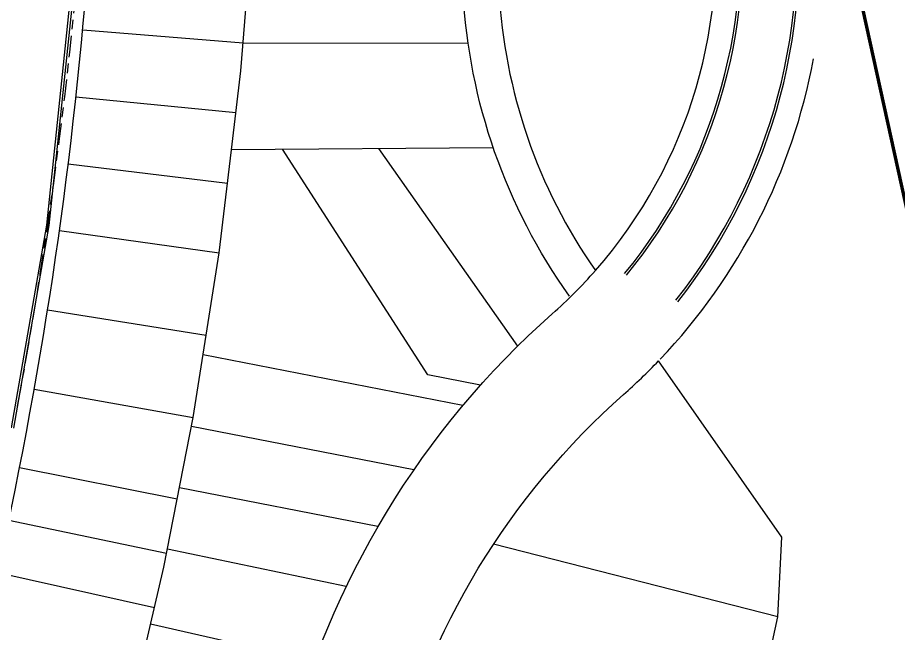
# Model space of a CAD drawing. Extents: x 294483 to 298631, y 6233899 to 6239242.
# Drawn here: x 296461.3 to 296625.1, y 6236213.6 to 6236328 of the extents above; entities that cross this region are included whole.
import ezdxf

# ---------------------------------------------------------------- set-up
doc = ezdxf.new("R2010")
doc.units = 0
doc.linetypes.add('Cable Exist UG', pattern=[8.2, 4, -1.2, 1.8, -1.2])
doc.layers.add('Cadastre Land Parcels_SP_EXT', color=9, linetype='Continuous', lineweight=5)
doc.layers.add('Mains_HV_EXT', color=1, linetype='Continuous', lineweight=25, true_color=0xff0000)
doc.layers.add('Notes', color=7, linetype='Continuous')
doc.layers.add('UG_Details_SP_MISC', color=7, linetype='Continuous')

msp = doc.modelspace()

# ---------------------------------------------------------------- linework, layer by layer
at = {"layer": 'Cadastre Land Parcels_SP_EXT', "linetype": 'Continuous'}
for points in [[(296904.07903, 6236460.04306), (296882.64097, 6236465.9231), (296621.91497, 6236465.70607), (296621.23498, 6236461.85105), (296620.11996, 6236455.53509), (296607.12102, 6236381.8921), (296633.16899, 6236263.24603), (296634.66896, 6236208.95309), (296635.08898, 6236193.76403), (296635.12396, 6236192.51607), (296635.73902, 6236170.22206), (296635.80898, 6236168.40303), (296635.87196, 6236166.8111), (296636.04898, 6236162.26903), (296641.99103, 6236069.72604), (296620.851, 6236038.0171), (296587.54996, 6235916.48202), (296505.37103, 6235941.38307), (296313.433, 6235840.77107), (296301.29998, 6235827.25707), (296249.62098, 6235769.69803), (296179.20301, 6235605.7261)], [(296179.20319, 6235605.72575), (296249.62125, 6235769.69785), (296301.30016, 6235827.25715), (296313.43317, 6235840.77107), (296505.37112, 6235941.38299), (296587.54969, 6235916.48211), (296620.85118, 6236038.01666), (296641.99094, 6236069.72586), (296636.04889, 6236162.26912), (296635.8717, 6236166.81083), (296635.80934, 6236168.40294), (296635.73876, 6236170.22162), (296635.12361, 6236192.51624), (296635.08854, 6236193.76376), (296634.66923, 6236208.95291), (296633.16899, 6236263.24611), (296607.12111, 6236381.89228), (296620.12014, 6236455.53465), (296621.23454, 6236461.8507), (296621.9147, 6236465.70571), (296882.64079, 6236465.92283), (296904.07903, 6236460.04324)]]:
    msp.add_lwpolyline(points, dxfattribs=at)
at = {"layer": 'Mains_HV_EXT', "color": 0, "linetype": 'Cable Exist UG'}
msp.add_arc((295598.02279, 6236416.68373), 878.17532, 349.44443176, 358.12473823, dxfattribs=at)
at = {"layer": 'Notes', "lineweight": 70}
msp.add_line((296633.04347, 6236263.32286), (296606.98559, 6236381.96376), dxfattribs=at)
at = {"layer": 'Notes'}
for p, q in [((296473.43544, 6236325.73688), (296503.27124, 6236323.36727)), ((296472.18931, 6236313.29875), (296501.9241, 6236310.37939)), ((296470.74364, 6236300.88181), (296500.36947, 6236297.30357)), ((296466.91476, 6236273.73423), (296496.40151, 6236269.05368)), ((296544.13481, 6236255.95441), (296495.81404, 6236265.35267)), ((296547.41977, 6236259.74652), (296537.60372, 6236261.65572)), ((296464.4378, 6236259.01564), (296493.9742, 6236253.76193)), ((296535.03239, 6236244.01315), (296493.6419, 6236252.06243)), ((296491.00491, 6236238.57588), (296461.68915, 6236244.35477)), ((296528.33812, 6236233.45998), (296491.40901, 6236240.64259)), ((296489.02544, 6236228.45209), (296459.70545, 6236234.61043)), ((296602.6637, 6236216.70509), (296603.4316, 6236231.47914)), ((296522.44441, 6236222.32595), (296489.1866, 6236229.27634)), ((296486.77648, 6236218.38474), (296457.60109, 6236224.89144)), ((296597.49786, 6236192.22265), (296602.6637, 6236216.70509)), ((296516.56252, 6236208.42477), (296486.06886, 6236215.34563))]:
    msp.add_line(p, q, dxfattribs=at)
at = {"layer": 'Notes', "flags": 128}
for points in [[(296568.75673, 6236281.02716, 0.220507478), (296590.17872, 6236353.63474), (296587.85273, 6236369.3252, -0.077012099), (296588.07338, 6236403.01002), (296646.14729, 6236762.25003)], [(296568.75673, 6236281.02716, 0.220507478), (296590.17872, 6236353.63474), (296587.85273, 6236369.3252, -0.077012099), (296588.07338, 6236403.01002), (296646.14729, 6236762.25003)], [(296563.95077, 6236276.30647, -0.143125317), (296544.18307, 6236332.77824), (296542.962, 6236356.06179, 0.039272254), (296541.46032, 6236367.4681, 0.033029665)], [(296548.17809, 6236367.8144, -0.03596206), (296549.60287, 6236356.41006), (296550.82395, 6236333.12651, 0.14046599), (296568.75673, 6236281.02716)], [(296548.17809, 6236367.8144, -0.03596206), (296549.60287, 6236356.41006), (296550.82395, 6236333.12651, 0.14046599), (296568.75673, 6236281.02716)], [(296548.17809, 6236367.8144, -0.03596206), (296549.60287, 6236356.41006), (296550.82395, 6236333.12651, 0.14046599), (296568.75673, 6236281.02716)], [(296497.87952, 6236143.26941, 0.014577779), (296511.41036, 6236191.66705, -0.152064892), (296560.74609, 6236272.99461, 0.031543177), (296568.75673, 6236281.02716, 0.031543177)], [(296511.56146, 6236120.52556, 0.019582329), (296530.82055, 6236186.84576, -0.152064892), (296573.98931, 6236258.00737, 0.020505342), (296580.49699, 6236264.25113, 0.020505342)]]:
    msp.add_lwpolyline(points, format="xyb", dxfattribs=at)
at = {"layer": 'Notes', "color": 254, "true_color": 0xd1d1d1, "flags": 128}
for points in [[(296574.20041, 6236280.48616, 0.211680686), (296594.63007, 6236354.29462), (296592.30408, 6236369.98508, -0.077012099), (296592.51571, 6236402.29188), (296601.94256, 6236460.60556)], [(296574.54826, 6236280.20068, 0.211680686), (296595.07521, 6236354.36061), (296592.74922, 6236370.05107, -0.077012099), (296592.95994, 6236402.22007), (296602.38679, 6236460.53375)], [(296583.74137, 6236275.51848, 0.206184375), (296605.06602, 6236355.84167), (296602.74004, 6236371.53213, -0.077012099), (296602.9305, 6236400.60825), (296612.35735, 6236458.92193)], [(296584.09516, 6236275.24039, 0.206184375), (296605.51116, 6236355.90766), (296603.18517, 6236371.59812, -0.077012099), (296603.37473, 6236400.53644), (296612.80159, 6236458.85012)]]:
    msp.add_lwpolyline(points, format="xyb", dxfattribs=at)
at = {"layer": 'Notes', "flags": 128}
for points in [[(296501.10545, 6236303.49383), (296502.85033, 6236318.16982), (296505.14162, 6236346.46327), (296506.26504, 6236368.76754)], [(296503.27124, 6236323.36727), (296545.13029, 6236323.28288)], [(296476.20185, 6236175.79166), (296481.50481, 6236195.74373), (296488.5271, 6236225.90339), (296493.9742, 6236253.76193), (296498.82883, 6236284.34543), (296501.10545, 6236303.49383)], [(296549.77054, 6236303.86517), (296501.10545, 6236303.49383)], [(296537.60372, 6236261.65572), (296510.60017, 6236303.56628)], [(296554.31394, 6236266.98795), (296528.52446, 6236303.70305)], [(296469.11587, 6236288.48548), (296498.82882, 6236284.34538)], [(296603.4316, 6236231.47914), (296580.49699, 6236264.25113)], [(296602.6637, 6236216.70509), (296549.81472, 6236230.16645)]]:
    msp.add_lwpolyline(points, dxfattribs=at)
at = {"layer": 'Notes'}
for centre, radius, start, end in [((295674.83152, 6236399.46465), 802, 342.79517255, 359.5246582), ((296501.15162, 6236340.43717), 110, 316.3825099, 349.4884001), ((296501.15162, 6236340.43717), 110, 316.3825099, 349.4884001)]:
    msp.add_arc(centre, radius, start, end, dxfattribs=at)
at = {"layer": 'UG_Details_SP_MISC', "ltscale": 0.5}
for p, q in [((296473.21746, 6236351.83485), (296466.68711, 6236289.47104)), ((296473.69485, 6236351.78486), (296467.16279, 6236289.40467)), ((296466.68711, 6236289.47104), (296460.11512, 6236251.84287)), ((296467.16279, 6236289.40467), (296460.58797, 6236251.76028)), ((296466.68711, 6236289.47104), (296466.92495, 6236289.43785)), ((296467.16279, 6236289.40467), (296466.92495, 6236289.43785))]:
    msp.add_line(p, q, dxfattribs=at)

doc.saveas('drawing.dxf')
